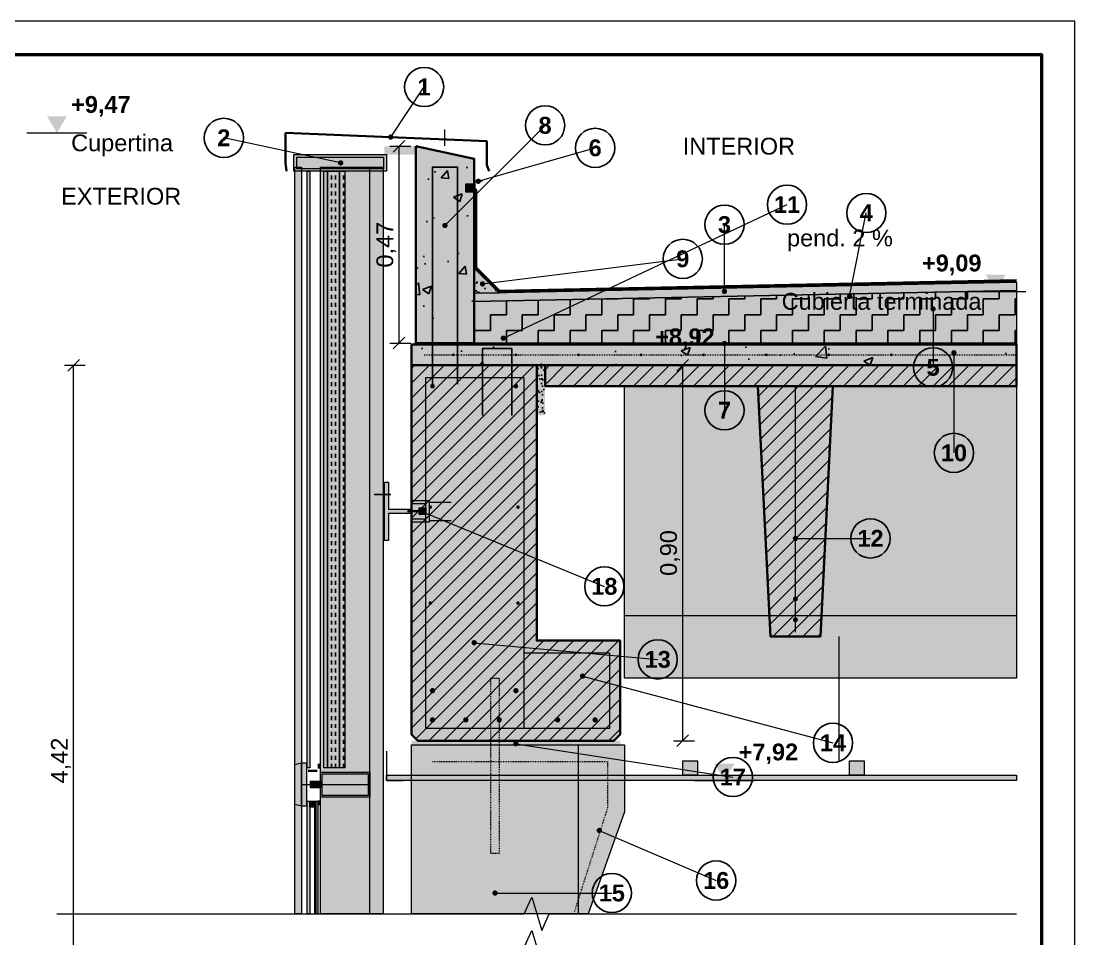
# Model space of a CAD drawing. Header units: millimetres. Extents: x 0 to 297, y 0 to 420.
# Drawn here: x 170.7 to 297, y 310 to 420 of the extents above; entities that cross this region are included whole.
import ezdxf
from ezdxf.enums import TextEntityAlignment as Align

# ---------------------------------------------------------------- set-up
doc = ezdxf.new("R2010")
doc.units = ezdxf.units.MM
doc.linetypes.add('DASHED', pattern=[1.524, 1.27, -0.254])
for name, color, linetype in [('0-MARCO-A3', 7, 'Continuous'), ('1-CORTE-ARMADURAS', 14, 'Continuous'), ('1-CORTE-CONTORNOS', 7, 'Continuous'), ('1-CORTE-OCULTO', 8, 'Continuous'), ('1-CORTE-RAYADOS', 8, 'Continuous'), ('1-CORTE-RELLENOS', 9, 'Continuous'), ('1-CORTE-VISTA', 8, 'Continuous'), ('3-COTAS-NIVELES', 7, 'Continuous'), ('3-TEXTOS', 7, 'Continuous')]:
    doc.layers.add(name, color=color, linetype=linetype)
doc.styles.add('ARIAL', font='arial.ttf')
doc.styles.add('ARIAL-NEGRITA', font='arialbd.ttf')
pattern_1 = [(45, (166, 0), (-0.8980256, 0.8980256), [])]
pattern_2 = [(50, (166, 0), (10.93108, -0.95635), [1.143, -12.573]), (355, (166, 0), (-2.1146, 11.4634), [0.9144, -10.05844]), (100.4514, (166.911, -0.08), (8.81647, 10.50707), [0.9714, -10.68541]), (46.1842, (166, 3.048), (16.26474, -2.52254), [1.7145, -18.8595]), (96.6356, (167.355, 2.838), (14.24425, 14.84557), [1.4571, -16.02814]), (351.184, (166, 3.048), (14.24425, 14.8456), [1.3716, -15.0876]), (21, (167.524, 2.286), (9.09686, -6.13591), [1.143, -12.573]), (326, (167.524, 2.286), (3.70812, 11.05128), [0.9144, -10.0584]), (71.4514, (168.282, 1.775), (12.80499, 4.91537), [0.9714, -10.6854]), (37.5, (166, 0), (0.185316, 5.073302), [0, -9.93648, 0, -10.2108, 0, -10.0965]), (7.5, (166, 0), (4.00918, 6.010834), [0, -5.82168, 0, -9.70788, 0, -3.8481]), (-32.5, (162.6015, 0), (8.135436, -0.343725), [0, -3.81, 0, -11.8872, 0, -15.7734]), (-42.5, (161.0775, 0), (8.88775, 1.52559), [0, -4.953, 0, -7.89432, 0, -11.2014])]
pattern_3 = [(37.5, (166, 0), (-0.048001, 1.4682397), [0, -1.15824, 0, -1.2954, 0, -1.23825]), (7.5, (166, 0), (1.34857, 2.150475), [0, -0.62484, 0, -1.04394, 0, -0.40005]), (-32.5, (165.0627, 0), (2.372977, 0.0043116), [0, -0.381, 0, -1.3716, 0, -1.7907]), (-42.5, (165.0627, 0), (2.290669, 0.668788), [0, -0.1905, 0, -0.89916, 0, -1.0287])]

msp = doc.modelspace()

# ---------------------------------------------------------------- hatches: boundary and pattern name
at = {"layer": '1-CORTE-ARMADURAS', "true_color": 0x7a1f1f}
h = msp.add_hatch(color=256, dxfattribs=at)
h.dxf.hatch_style = 1
edge = h.paths.add_edge_path()
edge.add_arc((222.5, 380), 0.17, 0, 360)
h = msp.add_hatch(color=256, dxfattribs=at)
h.dxf.hatch_style = 1
edge = h.paths.add_edge_path()
edge.add_arc((230, 380), 0.17, 0, 360)
h = msp.add_hatch(color=256, dxfattribs=at)
h.dxf.hatch_style = 1
edge = h.paths.add_edge_path()
edge.add_arc((237.5, 380), 0.17, 0, 360)
h = msp.add_hatch(color=256, dxfattribs=at)
h.dxf.hatch_style = 1
edge = h.paths.add_edge_path()
edge.add_arc((245, 380), 0.17, 0, 360)
h = msp.add_hatch(color=256, dxfattribs=at)
h.dxf.hatch_style = 1
edge = h.paths.add_edge_path()
edge.add_arc((252.5, 380), 0.17, 0, 360)
h = msp.add_hatch(color=256, dxfattribs=at)
h.dxf.hatch_style = 1
edge = h.paths.add_edge_path()
edge.add_arc((260, 380), 0.17, 0, 360)
h = msp.add_hatch(color=256, dxfattribs=at)
h.dxf.hatch_style = 1
edge = h.paths.add_edge_path()
edge.add_arc((267.5, 380), 0.17, 0, 360)
h = msp.add_hatch(color=256, dxfattribs=at)
h.dxf.hatch_style = 1
edge = h.paths.add_edge_path()
edge.add_arc((275, 380), 0.17, 0, 360)
h = msp.add_hatch(color=256, dxfattribs=at)
h.dxf.hatch_style = 1
edge = h.paths.add_edge_path()
edge.add_arc((282.5, 380), 0.17, 0, 360)
h = msp.add_hatch(color=256, dxfattribs=at)
h.dxf.hatch_style = 1
edge = h.paths.add_edge_path()
edge.add_arc((220, 376.25), 0.28, 0, 360)
h = msp.add_hatch(color=256, dxfattribs=at)
h.dxf.hatch_style = 1
edge = h.paths.add_edge_path()
edge.add_arc((230, 376.25), 0.28, 0, 360)
h = msp.add_hatch(color=256, dxfattribs=at)
h.dxf.hatch_style = 1
edge = h.paths.add_edge_path()
edge.add_arc((219.75, 361.75), 0.22, 0, 360)
h = msp.add_hatch(color=256, dxfattribs=at)
h.dxf.hatch_style = 1
edge = h.paths.add_edge_path()
edge.add_arc((230.25, 361.75), 0.22, 0, 360)
h = msp.add_hatch(color=256, dxfattribs=at)
h.dxf.hatch_style = 1
edge = h.paths.add_edge_path()
edge.add_arc((219.75, 350.25), 0.22, 0, 360)
h = msp.add_hatch(color=256, dxfattribs=at)
h.dxf.hatch_style = 1
edge = h.paths.add_edge_path()
edge.add_arc((230.25, 350.25), 0.22, 0, 360)
at = {"layer": '1-CORTE-ARMADURAS', "true_color": 0x000000}
h = msp.add_hatch(color=256, dxfattribs=at)
h.dxf.hatch_style = 1
edge = h.paths.add_edge_path()
edge.add_arc((263.5, 350.75), 0.3, 0, 360)
h = msp.add_hatch(color=256, dxfattribs=at)
h.dxf.hatch_style = 1
edge = h.paths.add_edge_path()
edge.add_arc((263.5, 348.25), 0.3, 0, 360)
h = msp.add_hatch(color=256, dxfattribs=at)
h.dxf.hatch_style = 1
edge = h.paths.add_edge_path()
edge.add_arc((220, 339.75), 0.32, 0, 360)
h = msp.add_hatch(color=256, dxfattribs=at)
h.dxf.hatch_style = 1
edge = h.paths.add_edge_path()
edge.add_arc((230, 339.75), 0.32, 0, 360)
h = msp.add_hatch(color=256, dxfattribs=at)
h.dxf.hatch_style = 1
edge = h.paths.add_edge_path()
edge.add_arc((220, 336.25), 0.32, 0, 360)
h = msp.add_hatch(color=256, dxfattribs=at)
h.dxf.hatch_style = 1
edge = h.paths.add_edge_path()
edge.add_arc((224, 336.25), 0.32, 0, 360)
h = msp.add_hatch(color=256, dxfattribs=at)
h.dxf.hatch_style = 1
edge = h.paths.add_edge_path()
edge.add_arc((228, 336.25), 0.32, 0, 360)
h = msp.add_hatch(color=256, dxfattribs=at)
h.dxf.hatch_style = 1
edge = h.paths.add_edge_path()
edge.add_arc((235, 336.25), 0.32, 0, 360)
h = msp.add_hatch(color=256, dxfattribs=at)
h.dxf.hatch_style = 1
edge = h.paths.add_edge_path()
edge.add_arc((239.5, 336.25), 0.32, 0, 360)
at = {"layer": '1-CORTE-RAYADOS'}
h = msp.add_hatch(dxfattribs=at)
h.set_pattern_fill('AR-CONC', color=8, scale=0.06)
h.set_pattern_definition(pattern_2)
h.paths.add_polyline_path([(218, 405), (225, 403.5), (225, 381.4), (218, 381.4)])
h = msp.add_hatch(dxfattribs=at)
h.set_pattern_fill('INSUL', color=8, scale=0.15, angle=90)
h.set_pattern_definition([(90, (166, 0), (-1.42875, 0), []), (90, (165.5238, 0), (-1.42875, 0), [0.47625, -0.47625]), (90, (165.0475, 0), (-1.42875, 0), [0.47625, -0.47625])])
h.paths.add_polyline_path([(207, 402), (209.5, 402), (209.5, 330.5), (207, 330.5)])
h = msp.add_hatch(dxfattribs=at)
h.set_pattern_fill('AR-SAND', color=8, scale=0.03)
h.set_pattern_definition(pattern_3)
h.paths.add_polyline_path([(225, 390.4), (228, 387.4), (225, 387.4)])
h = msp.add_hatch(dxfattribs=at)
h.set_pattern_fill('AR-SAND', color=8, scale=0.03)
h.set_pattern_definition(pattern_3)
h.paths.add_polyline_path([(225, 387.4), (290, 388.7), (290, 387.7), (225, 386.4)])
h = msp.add_hatch(dxfattribs=at)
h.set_pattern_fill('ZIGZAG', color=8, scale=0.3)
h.set_pattern_definition([(0, (166, 0), (1.905, 1.905), [1.905, -1.905]), (90, (167.905, 0), (-1.905, 1.905), [1.905, -1.905])])
h.paths.add_polyline_path([(225, 386.4), (290, 387.7), (290, 381.4), (225, 381.4)])
h = msp.add_hatch(dxfattribs=at)
h.set_pattern_fill('AR-CONC', color=8, scale=0.06)
h.set_pattern_definition(pattern_2)
h.paths.add_polyline_path([(217.5, 381.25), (290, 381.25), (290, 378.75), (217.5, 378.75)])
h = msp.add_hatch(dxfattribs=at)
h.set_pattern_fill('ANSI31', color=8, scale=0.4)
h.set_pattern_definition(pattern_1)
h.paths.add_polyline_path([(217.5, 334.5), (217.5, 378.75), (232.5, 378.75), (232.5, 345.75), (242.5, 345.75), (242.5, 334.5), (241.75, 333.75), (218.25, 333.75)])
h = msp.add_hatch(dxfattribs=at)
h.set_pattern_fill('AR-SAND', color=8, scale=0.02)
h.set_pattern_definition([(37.5, (166, 0), (-0.0320006, 0.9788265), [0, -0.77216, 0, -0.8636, 0, -0.8255]), (7.5, (166, 0), (0.8990466, 1.43365), [0, -0.41656, 0, -0.69596, 0, -0.2667]), (-32.5, (165.3752, 0), (1.5819847, 0.0028744), [0, -0.254, 0, -0.9144, 0, -1.1938]), (-42.5, (165.3752, 0), (1.527113, 0.4458586), [0, -0.127, 0, -0.59944, 0, -0.6858])])
h.paths.add_polyline_path([(232.5, 378.75), (233.5, 378.75), (233.5, 372.75), (232.5, 372.75)])
h = msp.add_hatch(dxfattribs=at)
h.set_pattern_fill('ANSI31', color=8, scale=0.4)
h.set_pattern_definition(pattern_1)
h.paths.add_polyline_path([(233.5, 378.75), (290, 378.75), (290, 376.25), (233.5, 376.25)])
h = msp.add_hatch(dxfattribs=at)
h.set_pattern_fill('ANSI31', color=8, scale=0.4)
h.set_pattern_definition(pattern_1)
h.paths.add_polyline_path([(268, 376.25), (266.5, 346.25), (260.5, 346.25), (259, 376.25)])
at = {"layer": '1-CORTE-RELLENOS', "true_color": 0x222222}
h = msp.add_hatch(color=256, dxfattribs=at)
h.dxf.hatch_style = 1
h.paths.add_polyline_path([(214.25, 405), (218, 405), (218, 404), (214.25, 404)])
at = {"layer": '1-CORTE-RELLENOS', "true_color": 0xdedad2}
h = msp.add_hatch(color=256, dxfattribs=at)
h.dxf.hatch_style = 1
h.paths.add_polyline_path([(218, 405), (225, 403.5), (225, 381.4), (218, 381.4)])
at = {"layer": '1-CORTE-RELLENOS', "true_color": 0x9aa3ab}
h = msp.add_hatch(color=256, dxfattribs=at)
h.dxf.hatch_style = 1
h.paths.add_polyline_path([(203.4, 404), (214.5, 404), (214.5, 402), (203.4, 402)])
at = {"layer": '1-CORTE-RELLENOS', "true_color": 0xe9ecee}
h = msp.add_hatch(color=256, dxfattribs=at)
h.dxf.hatch_style = 1
h.paths.add_polyline_path([(203.5, 402.5), (204.3, 402.5), (204.3, 313), (203.5, 313)])
at = {"layer": '1-CORTE-RELLENOS', "true_color": 0x6f8796}
h = msp.add_hatch(color=256, dxfattribs=at)
h.dxf.hatch_style = 1
h.paths.add_polyline_path([(205, 402), (205.3, 402), (205.3, 330.5), (205, 330.5)])
at = {"layer": '1-CORTE-RELLENOS', "true_color": 0xe3e7ea}
h = msp.add_hatch(color=256, dxfattribs=at)
h.dxf.hatch_style = 1
h.paths.add_polyline_path([(206.6, 402.5), (214.1, 402.5), (214.1, 313), (206.6, 313)])
at = {"layer": '1-CORTE-RELLENOS', "true_color": 0xfbe2a8}
h = msp.add_hatch(color=256, dxfattribs=at)
h.dxf.hatch_style = 1
h.paths.add_polyline_path([(207, 402), (209.5, 402), (209.5, 330.5), (207, 330.5)])
at = {"layer": '1-CORTE-RELLENOS', "true_color": 0x3b3b3b}
h = msp.add_hatch(color=256, dxfattribs=at)
h.dxf.hatch_style = 1
h.paths.add_polyline_path([(209.5, 402), (209.65, 402), (209.65, 330.5), (209.5, 330.5)])
at = {"layer": '1-CORTE-RELLENOS', "true_color": 0x222222}
h = msp.add_hatch(color=256, dxfattribs=at)
h.dxf.hatch_style = 1
h.paths.add_polyline_path([(224.05, 400.45), (224.95, 400.45), (224.95, 399.55), (224.05, 399.55)])
at = {"layer": '1-CORTE-RELLENOS', "true_color": 0xe9e9e9}
h = msp.add_hatch(color=256, dxfattribs=at)
h.dxf.hatch_style = 1
h.paths.add_polyline_path([(225, 390.4), (228, 387.4), (225, 387.4)])
h = msp.add_hatch(color=256, dxfattribs=at)
h.dxf.hatch_style = 1
h.paths.add_polyline_path([(225, 387.4), (290, 388.7), (290, 387.7), (225, 386.4)])
at = {"layer": '1-CORTE-RELLENOS', "true_color": 0xfff5bf}
h = msp.add_hatch(color=256, dxfattribs=at)
h.dxf.hatch_style = 1
h.paths.add_polyline_path([(225, 386.4), (290, 387.7), (290, 381.4), (225, 381.4)])
at = {"layer": '1-CORTE-RELLENOS', "true_color": 0x000000}
h = msp.add_hatch(color=256, dxfattribs=at)
h.dxf.hatch_style = 1
h.paths.add_polyline_path([(217.5, 381.4), (290, 381.4), (290, 381.25), (217.5, 381.25)])
at = {"layer": '1-CORTE-RELLENOS', "true_color": 0xdedad2}
h = msp.add_hatch(color=256, dxfattribs=at)
h.dxf.hatch_style = 1
h.paths.add_polyline_path([(217.5, 381.25), (290, 381.25), (290, 378.75), (217.5, 378.75)])
at = {"layer": '1-CORTE-RELLENOS', "true_color": 0xd3d6d9}
h = msp.add_hatch(color=256, dxfattribs=at)
h.dxf.hatch_style = 1
h.paths.add_polyline_path([(217.5, 334.5), (217.5, 378.75), (232.5, 378.75), (232.5, 345.75), (242.5, 345.75), (242.5, 334.5), (241.75, 333.75), (218.25, 333.75)])
at = {"layer": '1-CORTE-RELLENOS', "true_color": 0xbdbdbd}
h = msp.add_hatch(color=256, dxfattribs=at)
h.dxf.hatch_style = 1
h.paths.add_polyline_path([(232.5, 378.75), (233.5, 378.75), (233.5, 372.75), (232.5, 372.75)])
at = {"layer": '1-CORTE-RELLENOS', "true_color": 0xd3d6d9}
h = msp.add_hatch(color=256, dxfattribs=at)
h.dxf.hatch_style = 1
h.paths.add_polyline_path([(233.5, 378.75), (290, 378.75), (290, 376.25), (233.5, 376.25)])
at = {"layer": '1-CORTE-RELLENOS', "true_color": 0xe9ebed}
h = msp.add_hatch(color=256, dxfattribs=at)
h.dxf.hatch_style = 1
h.paths.add_polyline_path([(243, 376.25), (290, 376.25), (290, 341.25), (243, 341.25)])
at = {"layer": '1-CORTE-RELLENOS', "true_color": 0xd3d6d9}
h = msp.add_hatch(color=256, dxfattribs=at)
h.dxf.hatch_style = 1
h.paths.add_polyline_path([(268, 376.25), (266.5, 346.25), (260.5, 346.25), (259, 376.25)])
at = {"layer": '1-CORTE-RELLENOS', "true_color": 0x3b3b3b}
h = msp.add_hatch(color=256, dxfattribs=at)
h.dxf.hatch_style = 1
h.paths.add_polyline_path([(214.25, 364.75), (214.75, 364.75), (214.75, 361.5), (217.5, 361.5), (217.5, 361), (214.75, 361), (214.75, 357.75), (214.25, 357.75)])
h = msp.add_hatch(color=256, dxfattribs=at)
h.dxf.hatch_style = 1
h.paths.add_polyline_path([(217.5, 360.35), (219.2, 360.35), (219.2, 362.15), (217.5, 362.15), (217.5, 362.55), (219.6, 362.55), (219.6, 359.95), (217.5, 359.95)])
at = {"layer": '1-CORTE-RELLENOS', "true_color": 0x555555}
h = msp.add_hatch(color=256, dxfattribs=at)
h.dxf.hatch_style = 1
h.paths.add_polyline_path([(218.4, 361.65), (219.2, 361.65), (219.2, 360.85), (218.4, 360.85)])
at = {"layer": '1-CORTE-RELLENOS', "true_color": 0x111111}
h = msp.add_hatch(color=256, dxfattribs=at)
h.dxf.hatch_style = 1
h.paths.add_polyline_path([(217.5, 333.75), (242.5, 333.75), (242.5, 333.25), (217.5, 333.25)])
at = {"layer": '1-CORTE-RELLENOS', "true_color": 0xe3e6e8}
h = msp.add_hatch(color=256, dxfattribs=at)
h.dxf.hatch_style = 1
h.paths.add_polyline_path([(243, 333.25), (243, 325.25), (238.65, 313), (217.5, 313), (217.5, 333.25)])
at = {"layer": '1-CORTE-RELLENOS', "true_color": 0xb9c0c6}
h = msp.add_hatch(color=256, dxfattribs=at)
h.dxf.hatch_style = 1
h.paths.add_polyline_path([(203.5, 330.9), (204.3, 331.1), (204.3, 325.9), (203.5, 326.1)])
at = {"layer": '1-CORTE-RELLENOS', "true_color": 0x9aa3ab}
h = msp.add_hatch(color=256, dxfattribs=at)
h.dxf.hatch_style = 1
h.paths.add_polyline_path([(204.3, 331.1), (204.9, 331.1), (204.9, 325.9), (204.3, 325.9)])
at = {"layer": '1-CORTE-RELLENOS', "true_color": 0x111111}
h = msp.add_hatch(color=256, dxfattribs=at)
h.dxf.hatch_style = 1
h.paths.add_polyline_path([(204.9, 331), (205, 331), (205, 330.4), (204.9, 330.4)])
h = msp.add_hatch(color=256, dxfattribs=at)
h.dxf.hatch_style = 1
h.paths.add_polyline_path([(206.25, 331), (206.5, 331), (206.5, 330.4), (206.25, 330.4)])
at = {"layer": '1-CORTE-RELLENOS', "true_color": 0x9aa3ab}
h = msp.add_hatch(color=256, dxfattribs=at)
h.dxf.hatch_style = 1
h.paths.add_polyline_path([(250, 331.35), (251.75, 331.35), (251.75, 329.62), (250, 329.62)])
h = msp.add_hatch(color=256, dxfattribs=at)
h.dxf.hatch_style = 1
h.paths.add_polyline_path([(270, 331.35), (271.75, 331.35), (271.75, 329.62), (270, 329.62)])
at = {"layer": '1-CORTE-RELLENOS', "true_color": 0x333333}
h = msp.add_hatch(color=256, dxfattribs=at)
h.dxf.hatch_style = 1
h.paths.add_polyline_path([(205.1, 330.3), (206.2, 330.3), (206.2, 330), (205.1, 330)])
at = {"layer": '1-CORTE-RELLENOS', "true_color": 0x9aa3ab}
h = msp.add_hatch(color=256, dxfattribs=at)
h.dxf.hatch_style = 1
h.paths.add_polyline_path([(206.6, 330), (212.5, 330), (212.5, 327), (206.6, 327)])
h = msp.add_hatch(color=256, dxfattribs=at)
h.dxf.hatch_style = 1
h.paths.add_polyline_path([(205.4, 328.9), (206.6, 328.9), (206.6, 328.1), (205.4, 328.1)])
at = {"layer": '1-CORTE-RELLENOS', "true_color": 0xf2f2f2}
h = msp.add_hatch(color=256, dxfattribs=at)
h.dxf.hatch_style = 1
h.paths.add_polyline_path([(214.5, 329.62), (290, 329.62), (290, 329), (214.5, 329)])
at = {"layer": '1-CORTE-RELLENOS', "true_color": 0x111111}
h = msp.add_hatch(color=256, dxfattribs=at)
h.dxf.hatch_style = 1
h.paths.add_polyline_path([(204.9, 326.6), (205, 326.6), (205, 326), (204.9, 326)])
at = {"layer": '1-CORTE-RELLENOS', "true_color": 0xbfe3f0}
h = msp.add_hatch(color=256, dxfattribs=at)
h.dxf.hatch_style = 1
h.paths.add_polyline_path([(205, 326.5), (205.3, 326.5), (205.3, 313), (205, 313)])
at = {"layer": '1-CORTE-RELLENOS', "true_color": 0x9aa3ab}
h = msp.add_hatch(color=256, dxfattribs=at)
h.dxf.hatch_style = 1
h.paths.add_polyline_path([(205.3, 326.5), (205.9, 326.5), (205.9, 325.8), (205.3, 325.8)])
at = {"layer": '1-CORTE-RELLENOS', "true_color": 0x111111}
h = msp.add_hatch(color=256, dxfattribs=at)
h.dxf.hatch_style = 1
h.paths.add_polyline_path([(205.3, 326.5), (205.9, 326.5), (205.9, 326.3), (205.3, 326.3)])
at = {"layer": '1-CORTE-RELLENOS', "true_color": 0xbfe3f0}
h = msp.add_hatch(color=256, dxfattribs=at)
h.dxf.hatch_style = 1
h.paths.add_polyline_path([(205.9, 326.5), (206.25, 326.5), (206.25, 313), (205.9, 313)])
at = {"layer": '1-CORTE-RELLENOS', "true_color": 0x111111}
h = msp.add_hatch(color=256, dxfattribs=at)
h.dxf.hatch_style = 1
h.paths.add_polyline_path([(206.25, 326.6), (206.5, 326.6), (206.5, 326), (206.25, 326)])
at = {"layer": '3-COTAS-NIVELES'}
h = msp.add_hatch(color=7, dxfattribs=at)
h.dxf.hatch_style = 1
h.paths.add_polyline_path([(175, 406.6), (173.8, 408.6), (176.2, 408.6)])
h = msp.add_hatch(color=7, dxfattribs=at)
h.dxf.hatch_style = 1
h.paths.add_polyline_path([(287.5, 387.6), (286.3, 389.6), (288.7, 389.6)])
h = msp.add_hatch(color=7, dxfattribs=at)
h.dxf.hatch_style = 1
h.paths.add_polyline_path([(245, 378.75), (243.8, 380.75), (246.2, 380.75)])
h = msp.add_hatch(color=7, dxfattribs=at)
h.dxf.hatch_style = 1
h.paths.add_polyline_path([(255, 329), (253.8, 331), (256.2, 331)])
at = {"layer": '3-TEXTOS', "true_color": 0x000000}
h = msp.add_hatch(color=256, dxfattribs=at)
h.dxf.hatch_style = 1
edge = h.paths.add_edge_path()
edge.add_arc((215, 406.1), 0.32, 0, 360)
h = msp.add_hatch(color=256, dxfattribs=at)
h.dxf.hatch_style = 1
edge = h.paths.add_edge_path()
edge.add_arc((209, 403), 0.32, 0, 360)
h = msp.add_hatch(color=256, dxfattribs=at)
h.dxf.hatch_style = 1
edge = h.paths.add_edge_path()
edge.add_arc((225.5, 400.8), 0.32, 0, 360)
h = msp.add_hatch(color=256, dxfattribs=at)
h.dxf.hatch_style = 1
edge = h.paths.add_edge_path()
edge.add_arc((221.5, 395.5), 0.32, 0, 360)
h = msp.add_hatch(color=256, dxfattribs=at)
h.dxf.hatch_style = 1
edge = h.paths.add_edge_path()
edge.add_arc((226, 388.5), 0.32, 0, 360)
h = msp.add_hatch(color=256, dxfattribs=at)
h.dxf.hatch_style = 1
edge = h.paths.add_edge_path()
edge.add_arc((255, 387.6), 0.32, 0, 360)
h = msp.add_hatch(color=256, dxfattribs=at)
h.dxf.hatch_style = 1
edge = h.paths.add_edge_path()
edge.add_arc((270, 387), 0.32, 0, 360)
h = msp.add_hatch(color=256, dxfattribs=at)
h.dxf.hatch_style = 1
edge = h.paths.add_edge_path()
edge.add_arc((280, 385.5), 0.32, 0, 360)
h = msp.add_hatch(color=256, dxfattribs=at)
h.dxf.hatch_style = 1
edge = h.paths.add_edge_path()
edge.add_arc((228.5, 382), 0.32, 0, 360)
h = msp.add_hatch(color=256, dxfattribs=at)
h.dxf.hatch_style = 1
edge = h.paths.add_edge_path()
edge.add_arc((255, 381.35), 0.32, 0, 360)
h = msp.add_hatch(color=256, dxfattribs=at)
h.dxf.hatch_style = 1
edge = h.paths.add_edge_path()
edge.add_arc((282.5, 380.25), 0.32, 0, 360)
h = msp.add_hatch(color=256, dxfattribs=at)
h.dxf.hatch_style = 1
edge = h.paths.add_edge_path()
edge.add_arc((218.6, 361.25), 0.32, 0, 360)
h = msp.add_hatch(color=256, dxfattribs=at)
h.dxf.hatch_style = 1
edge = h.paths.add_edge_path()
edge.add_arc((263.5, 358), 0.32, 0, 360)
h = msp.add_hatch(color=256, dxfattribs=at)
h.dxf.hatch_style = 1
edge = h.paths.add_edge_path()
edge.add_arc((225, 345.5), 0.32, 0, 360)
h = msp.add_hatch(color=256, dxfattribs=at)
h.dxf.hatch_style = 1
edge = h.paths.add_edge_path()
edge.add_arc((238, 341.5), 0.32, 0, 360)
h = msp.add_hatch(color=256, dxfattribs=at)
h.dxf.hatch_style = 1
edge = h.paths.add_edge_path()
edge.add_arc((230, 333.4), 0.32, 0, 360)
h = msp.add_hatch(color=256, dxfattribs=at)
h.dxf.hatch_style = 1
edge = h.paths.add_edge_path()
edge.add_arc((240, 323), 0.32, 0, 360)
h = msp.add_hatch(color=256, dxfattribs=at)
h.dxf.hatch_style = 1
edge = h.paths.add_edge_path()
edge.add_arc((227.5, 315.5), 0.32, 0, 360)

# ---------------------------------------------------------------- linework, layer by layer
at = {"layer": '0-MARCO-A3', "lineweight": 13}
msp.add_lwpolyline([(0, 0), (297, 0), (297, 420), (0, 420)], close=True, dxfattribs=at)
at = {"layer": '0-MARCO-A3', "lineweight": 50}
msp.add_lwpolyline([(4, 416), (293, 416), (293, 4), (4, 4)], close=True, dxfattribs=at)
at = {"layer": '1-CORTE-ARMADURAS', "lineweight": 25}
for points in [[(220, 376.5), (220, 402.5), (223, 402.5), (223, 376.5)], [(226, 372.75), (226, 380.75), (229.5, 380.75), (229.5, 372.75)]]:
    msp.add_lwpolyline(points, dxfattribs=at)
at = {"layer": '1-CORTE-ARMADURAS', "linetype": 'DASHED', "lineweight": 13, "ltscale": 0.08}
for points in [[(219, 380), (290, 380)], [(220, 331.25), (241, 331.25), (241, 325.75), (237, 313.25)]]:
    msp.add_lwpolyline(points, dxfattribs=at)
at = {"layer": '1-CORTE-ARMADURAS', "lineweight": 13}
for points in [[(219.15, 335.25), (231, 335.25), (231, 377.25), (219.15, 377.25), (219.15, 335.25)], [(231, 335.25), (241.25, 335.25), (241.25, 344.25), (231, 344.25)]]:
    msp.add_lwpolyline(points, dxfattribs=at)
at = {"layer": '1-CORTE-ARMADURAS', "lineweight": 9}
msp.add_lwpolyline([(263.5, 346.75), (263.5, 376.25)], dxfattribs=at)
at = {"layer": '1-CORTE-CONTORNOS', "lineweight": 18}
for points in [[(221.5, 405.05), (221.5, 407)], [(226, 400.8), (225.1, 400.8), (225.1, 398)], [(214.5, 332.5), (214.5, 329), (216.5, 329)]]:
    msp.add_lwpolyline(points, dxfattribs=at)
at = {"layer": '1-CORTE-CONTORNOS', "lineweight": 35}
for points in [[(202.5, 402), (202.4, 403), (202.4, 406.6), (226.5, 405.6), (226.5, 402.75), (226.8, 402)], [(217, 361.25), (218.6, 361.25)]]:
    msp.add_lwpolyline(points, dxfattribs=at)
for points in [[(218, 405), (225, 403.5), (225, 381.4), (218, 381.4)], [(217.5, 381.25), (290, 381.25), (290, 378.75), (217.5, 378.75)], [(217.5, 334.5), (217.5, 378.75), (232.5, 378.75), (232.5, 345.75), (242.5, 345.75), (242.5, 334.5), (241.75, 333.75), (218.25, 333.75)], [(233.5, 378.75), (290, 378.75), (290, 376.25), (233.5, 376.25)], [(268, 376.25), (266.5, 346.25), (260.5, 346.25), (259, 376.25)]]:
    msp.add_lwpolyline(points, close=True, dxfattribs=at)
at = {"layer": '1-CORTE-CONTORNOS', "lineweight": 18}
for points in [[(203.4, 404), (214.5, 404), (214.5, 402), (203.4, 402)], [(205, 402), (205.3, 402), (205.3, 330.5), (205, 330.5)], [(207, 402), (209.5, 402), (209.5, 330.5), (207, 330.5)], [(225, 390.4), (228, 387.4), (225, 387.4)], [(225, 387.4), (290, 388.7), (290, 387.7), (225, 386.4)], [(225, 386.4), (290, 387.7), (290, 381.4), (225, 381.4)], [(243, 333.25), (243, 325.25), (238.65, 313), (217.5, 313), (217.5, 333.25)], [(206.6, 330), (212.5, 330), (212.5, 327), (206.6, 327)], [(214.5, 329.62), (290, 329.62), (290, 329), (214.5, 329)], [(205, 326.5), (205.3, 326.5), (205.3, 313), (205, 313)], [(205.9, 326.5), (206.25, 326.5), (206.25, 313), (205.9, 313)]]:
    msp.add_lwpolyline(points, close=True, dxfattribs=at)
at = {"layer": '1-CORTE-CONTORNOS', "lineweight": 9}
for points in [[(203.75, 403.7), (214.15, 403.7), (214.15, 402.3), (203.75, 402.3)], [(203.5, 402.5), (204.3, 402.5), (204.3, 313), (203.5, 313)], [(224, 400.5), (225, 400.5), (225, 399.5), (224, 399.5)], [(214.25, 364.75), (214.75, 364.75), (214.75, 361.5), (217.5, 361.5), (217.5, 361), (214.75, 361), (214.75, 357.75), (214.25, 357.75)], [(217.5, 360.35), (219.2, 360.35), (219.2, 362.15), (217.5, 362.15), (217.5, 362.55), (219.6, 362.55), (219.6, 359.95), (217.5, 359.95)], [(218.4, 361.65), (219.2, 361.65), (219.2, 360.85), (218.4, 360.85)], [(203.5, 330.9), (204.3, 331.1), (204.3, 325.9), (203.5, 326.1)], [(204.3, 331.1), (204.9, 331.1), (204.9, 325.9), (204.3, 325.9)], [(206.8, 329.8), (212.3, 329.8), (212.3, 327.2), (206.8, 327.2)], [(205.4, 328.9), (206.6, 328.9), (206.6, 328.1), (205.4, 328.1)], [(205.3, 326.5), (205.9, 326.5), (205.9, 325.8), (205.3, 325.8)]]:
    msp.add_lwpolyline(points, close=True, dxfattribs=at)
at = {"layer": '1-CORTE-CONTORNOS', "lineweight": 9, "true_color": 0x666666}
for points in [[(212.5, 313), (212.5, 402.5)], [(237.5, 313), (237.5, 333.25)]]:
    msp.add_lwpolyline(points, dxfattribs=at)
at = {"layer": '1-CORTE-CONTORNOS', "lineweight": 50}
msp.add_lwpolyline([(290, 388.87), (228, 387.6), (225.2, 390.4), (225.2, 399.75), (224.25, 400)], dxfattribs=at)
at = {"layer": '1-CORTE-CONTORNOS', "lineweight": 25}
msp.add_lwpolyline([(213, 363.25), (215, 363.25)], dxfattribs=at)
at = {"layer": '1-CORTE-CONTORNOS', "lineweight": 13}
for points in [[(219.6, 362.35), (222.25, 362.35)], [(219.6, 360.15), (222.25, 360.15)], [(204.3, 328.5), (208.5, 328.5)]]:
    msp.add_lwpolyline(points, dxfattribs=at)
at = {"layer": '1-CORTE-CONTORNOS', "lineweight": 9, "true_color": 0x888888}
msp.add_lwpolyline([(243, 348.75), (290, 348.75)], dxfattribs=at)
at = {"layer": '1-CORTE-CONTORNOS', "lineweight": 13, "true_color": 0x555555}
msp.add_lwpolyline([(268.75, 331.35), (268.75, 346.25)], dxfattribs=at)
at = {"layer": '1-CORTE-CONTORNOS', "lineweight": 9}
msp.add_lwpolyline([(206.8, 328.5), (212.3, 328.5)], dxfattribs=at)
at = {"layer": '1-CORTE-CONTORNOS', "lineweight": 9, "true_color": 0x333333}
msp.add_lwpolyline([(206.07, 313), (206.07, 326.5)], dxfattribs=at)
at = {"layer": '1-CORTE-OCULTO', "linetype": 'DASHED', "lineweight": 13, "ltscale": 0.08}
msp.add_lwpolyline([(227, 341.25), (228, 341.25), (228, 320.25), (227, 320.25)], close=True, dxfattribs=at)
at = {"layer": '1-CORTE-VISTA', "lineweight": 13}
for points in [[(206.6, 402.5), (214.1, 402.5), (214.1, 313), (206.6, 313)], [(243, 376.25), (290, 376.25), (290, 341.25), (243, 341.25)]]:
    msp.add_lwpolyline(points, close=True, dxfattribs=at)
at = {"layer": '1-CORTE-VISTA', "lineweight": 9}
for points in [[(250, 331.35), (251.75, 331.35), (251.75, 329.62), (250, 329.62)], [(270, 331.35), (271.75, 331.35), (271.75, 329.62), (270, 329.62)]]:
    msp.add_lwpolyline(points, close=True, dxfattribs=at)
at = {"layer": '3-TEXTOS', "lineweight": 9}
for p, q in [((215, 406.1), (219, 412.1)), ((221.5, 395.5), (233.5, 407.5)), ((209, 403), (195, 406)), ((214.9, 405), (217.4, 405)), ((225.5, 400.8), (239.5, 404.8)), ((228.5, 382), (262.5, 398)), ((270, 387), (272, 397)), ((255, 387.6), (255, 395.6)), ((226, 388.5), (250, 391.5)), ((280, 385.5), (280, 378.5)), ((214.9, 381.4), (217.4, 381.4)), ((255, 381.35), (255, 373.35)), ((282.5, 380.25), (282.5, 368.25)), ((175.9, 378.75), (178.4, 378.75)), ((248.9, 378.75), (251.4, 378.75)), ((218.6, 361.25), (240.6, 352.25)), ((263.5, 358), (272.5, 358)), ((225, 345.5), (247, 343.5)), ((238, 341.5), (268, 333.5)), ((248.9, 333.75), (251.4, 333.75)), ((230, 333.4), (256, 329.4)), ((240, 323), (254, 317)), ((227.5, 315.5), (241.5, 315.5))]:
    msp.add_line(p, q, dxfattribs=at)
at = {"layer": '3-TEXTOS', "lineweight": 13}
for p, q in [((171.4, 406.6), (178.6, 406.6)), ((216, 381.4), (216, 405)), ((283.9, 387.6), (291.1, 387.6)), ((177, 284), (177, 378.75)), ((241.4, 378.75), (248.6, 378.75)), ((250, 333.75), (250, 378.75)), ((251.4, 329), (258.6, 329))]:
    msp.add_line(p, q, dxfattribs=at)
at = {"layer": '3-TEXTOS', "lineweight": 25}
for p, q in [((215.3, 404.3), (216.7, 405.7)), ((215.3, 380.7), (216.7, 382.1)), ((176.3, 378.05), (177.7, 379.45)), ((249.3, 378.05), (250.7, 379.45)), ((249.3, 333.05), (250.7, 334.45))]:
    msp.add_line(p, q, dxfattribs=at)
at = {"layer": '3-TEXTOS', "lineweight": 18}
for points in [[(175, 313), (231, 313), (231.9, 315), (233.1, 311), (234, 313), (290, 313)], [(175, 309), (231, 309), (231.9, 311), (233.1, 307), (234, 309), (290, 309)]]:
    msp.add_lwpolyline(points, dxfattribs=at)
at = {"layer": '3-TEXTOS', "true_color": 0x000000}
for centre in [(219, 412.1), (233.5, 407.5), (195, 406), (239.5, 404.8), (262.5, 398), (272, 397), (255, 395.6), (250, 391.5), (280, 378.5), (255, 373.35), (282.5, 368.25), (272.5, 358), (240.6, 352.25), (247, 343.5), (268, 333.5), (256, 329.4), (254, 317), (241.5, 315.5)]:
    msp.add_circle(centre, 2.35, dxfattribs=at)

# ---------------------------------------------------------------- texts
at = {"layer": '3-TEXTOS', "style": 'ARIAL-NEGRITA'}
for s, height, p in [('1', 2.02, (219, 411.1)), ('8', 2.02, (233.5, 406.5)), ('2', 2.02, (195, 405)), ('6', 2.02, (239.5, 403.8)), ('11', 2.016, (262.5, 397)), ('4', 2.02, (272, 396)), ('3', 2.02, (255, 394.6)), ('9', 2.02, (250, 390.5)), ('5', 2.02, (280, 377.5)), ('7', 2.02, (255, 372.35)), ('10', 2.016, (282.5, 367.25)), ('12', 2.016, (272.5, 357)), ('18', 2.016, (240.6, 351.25)), ('13', 2.016, (247, 342.5)), ('14', 2.016, (268, 332.5)), ('17', 2.016, (256, 328.4)), ('16', 2.016, (254, 316)), ('15', 2.016, (241.5, 314.5))]:
    msp.add_text(s, height=height, dxfattribs=at).set_placement(p, align=Align.CENTER)
at = {"layer": '3-TEXTOS'}
for s, style, p in [('+9,47', 'ARIAL-NEGRITA', (176.7, 409)), ('Cupertina', 'ARIAL', (176.7, 404.4)), ('+8,92', 'ARIAL-NEGRITA', (246.7, 381.15)), ('+7,92', 'ARIAL-NEGRITA', (256.7, 331.4))]:
    msp.add_text(s, height=2.016, dxfattribs=dict(at, style=style)).set_placement(p)
at = {"layer": '3-TEXTOS', "true_color": 0x555555, "style": 'ARIAL'}
for s, p in [('INTERIOR', (250, 404)), ('EXTERIOR', (175.5, 398))]:
    msp.add_text(s, height=2.016, dxfattribs=at).set_placement(p)
at = {"layer": '3-TEXTOS', "style": 'ARIAL'}
for s, p in [('0,47', (215.3, 393.2)), ('0,90', (249.3, 356.25)), ('4,42', (176.3, 331.38))]:
    msp.add_text(s, height=2.016, rotation=90, dxfattribs=at).set_placement(p, align=Align.CENTER)
at = {"layer": '3-TEXTOS', "true_color": 0x333333, "style": 'ARIAL'}
msp.add_text('pend. 2 %', height=2.016, dxfattribs=at).set_placement((262.5, 393))
at = {"layer": '3-TEXTOS'}
for s, style, p in [('+9,09', 'ARIAL-NEGRITA', (285.8, 390)), ('Cubierta terminada', 'ARIAL', (285.8, 385.4))]:
    msp.add_text(s, height=2.016, dxfattribs=dict(at, style=style)).set_placement(p, align=Align.RIGHT)

doc.saveas('drawing.dxf')
